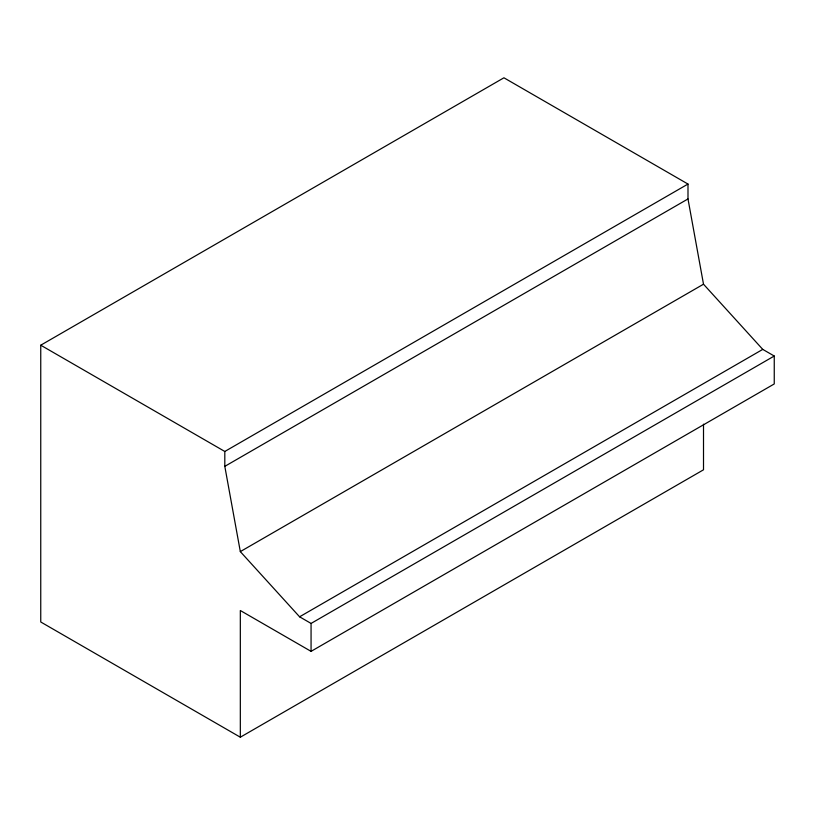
<?xml version="1.0" encoding="UTF-8"?>
<svg xmlns="http://www.w3.org/2000/svg" width="815" height="815" viewBox="0 0 815 815"><rect width="100%" height="100%" fill="white"/><g stroke="black" fill="none" stroke-linecap="round" stroke-linejoin="round"><path stroke-width="1.22" d="M40.75 345.203L503.935 77.792L687.992 184.058L687.992 198.942L703.508 284.201L762.759 349.39L774.25 356.023L774.25 383.947L311.065 651.358L240.323 610.516L240.323 737.208L40.75 621.988L40.75 345.203L224.808 451.469L687.992 184.058M774.25 356.023L311.065 623.434L299.584 616.802L240.323 551.612L224.808 466.353L687.992 198.942M240.323 551.612L703.508 284.201M299.584 616.802L762.759 349.39M240.323 737.208L703.508 469.797L703.508 424.177M311.065 623.434L311.065 651.358M224.808 451.469L224.808 466.353"/></g></svg>
